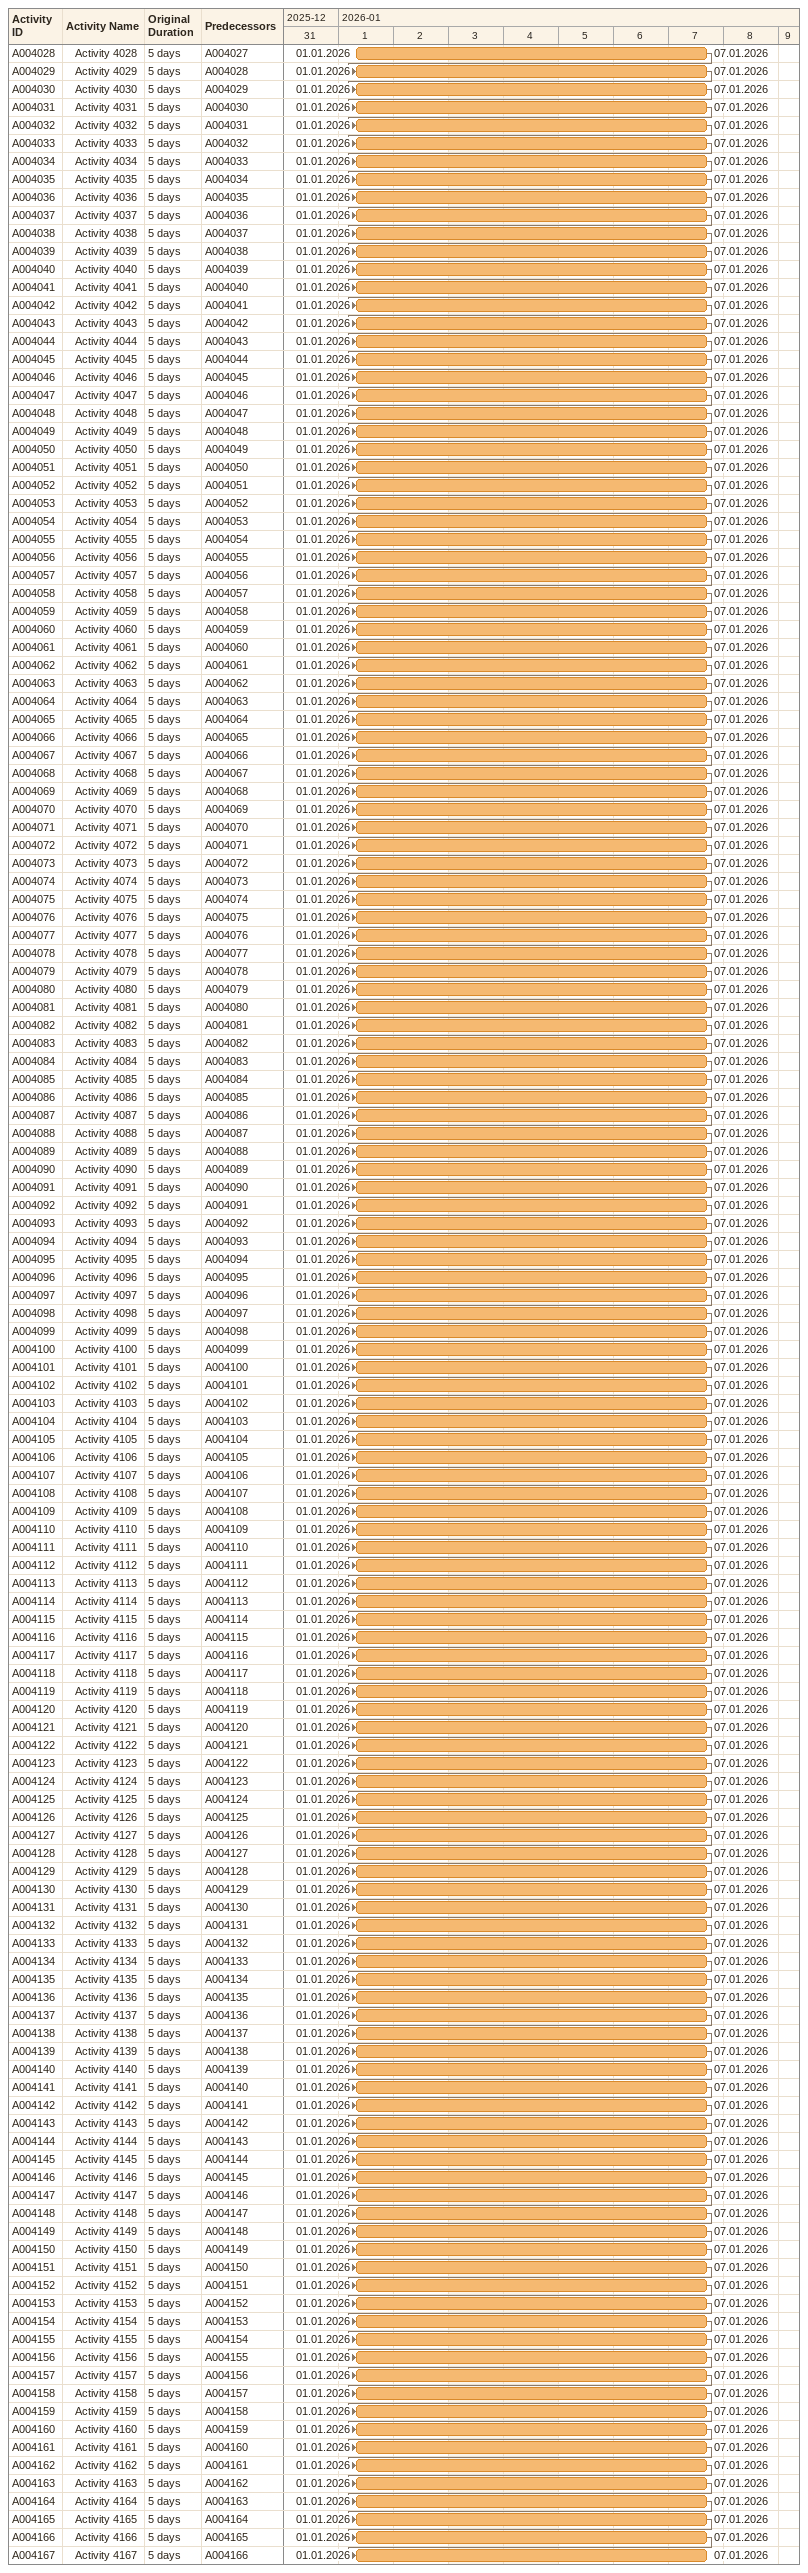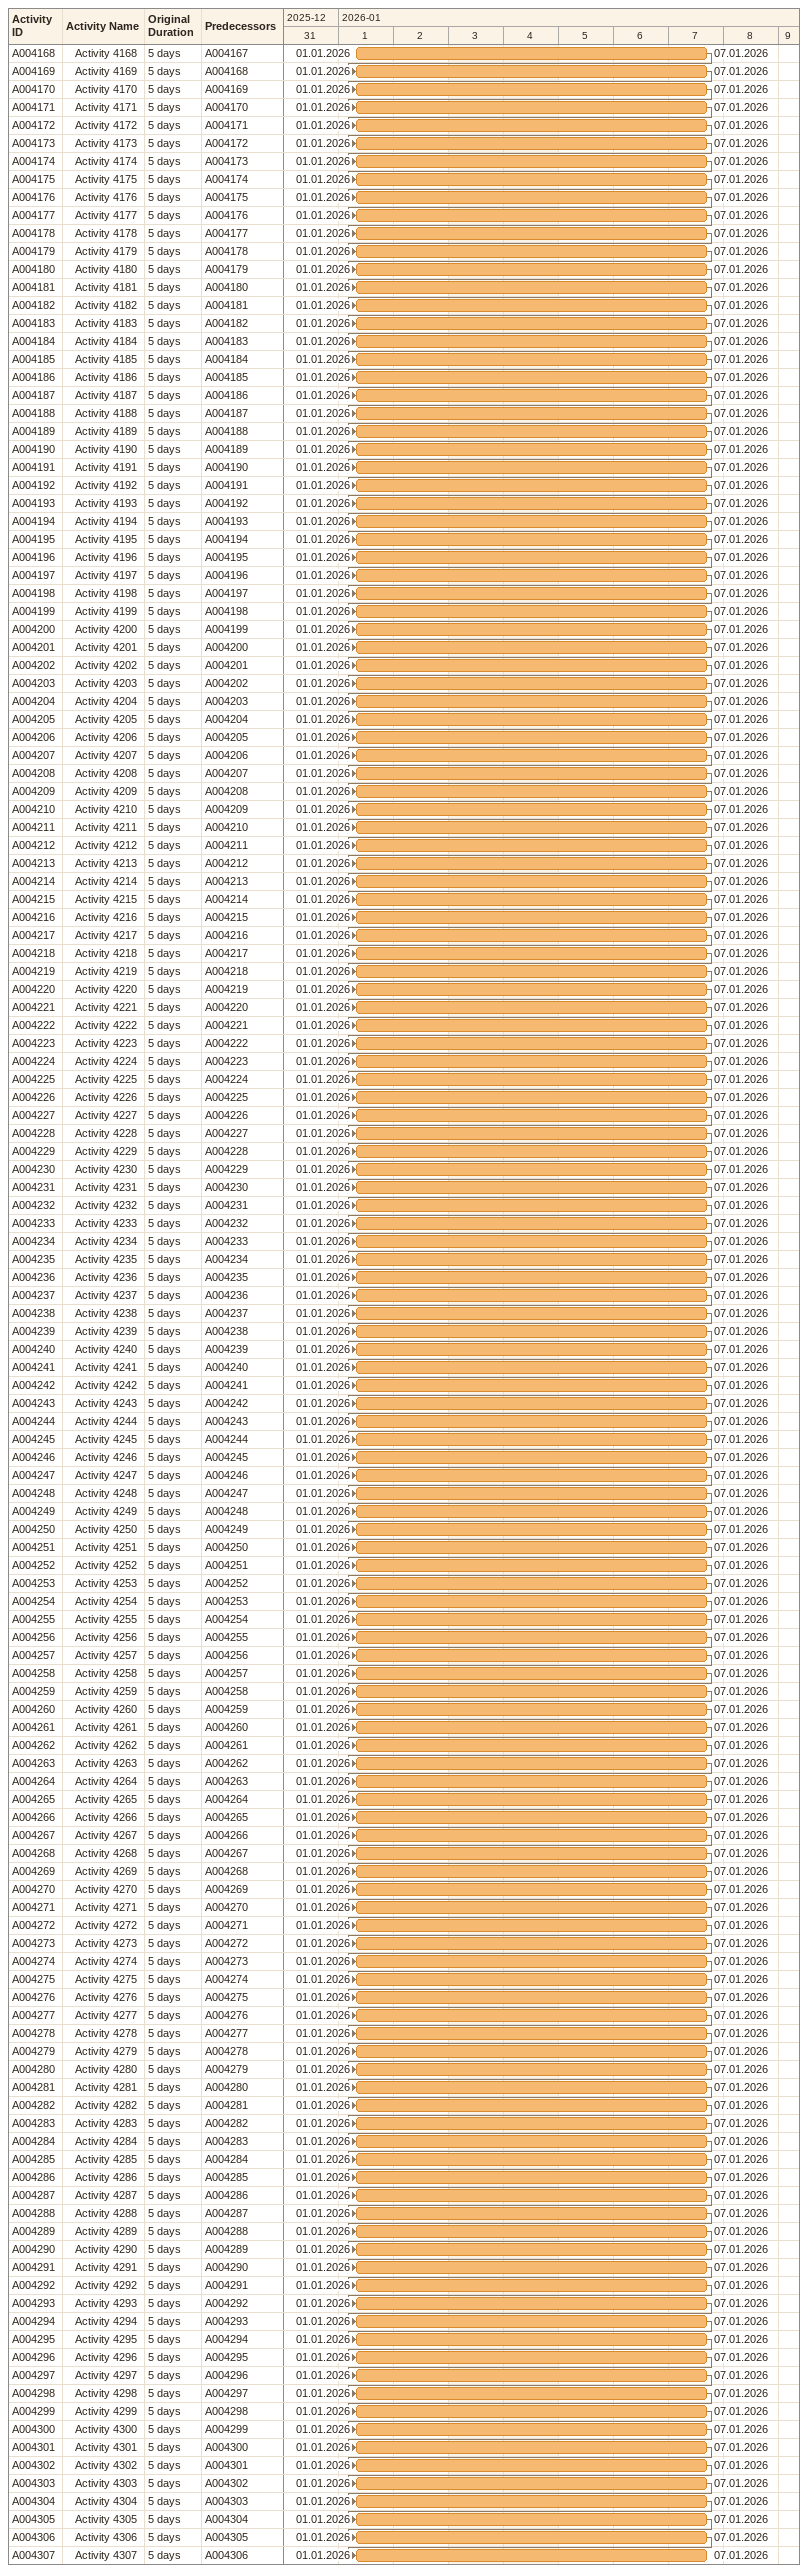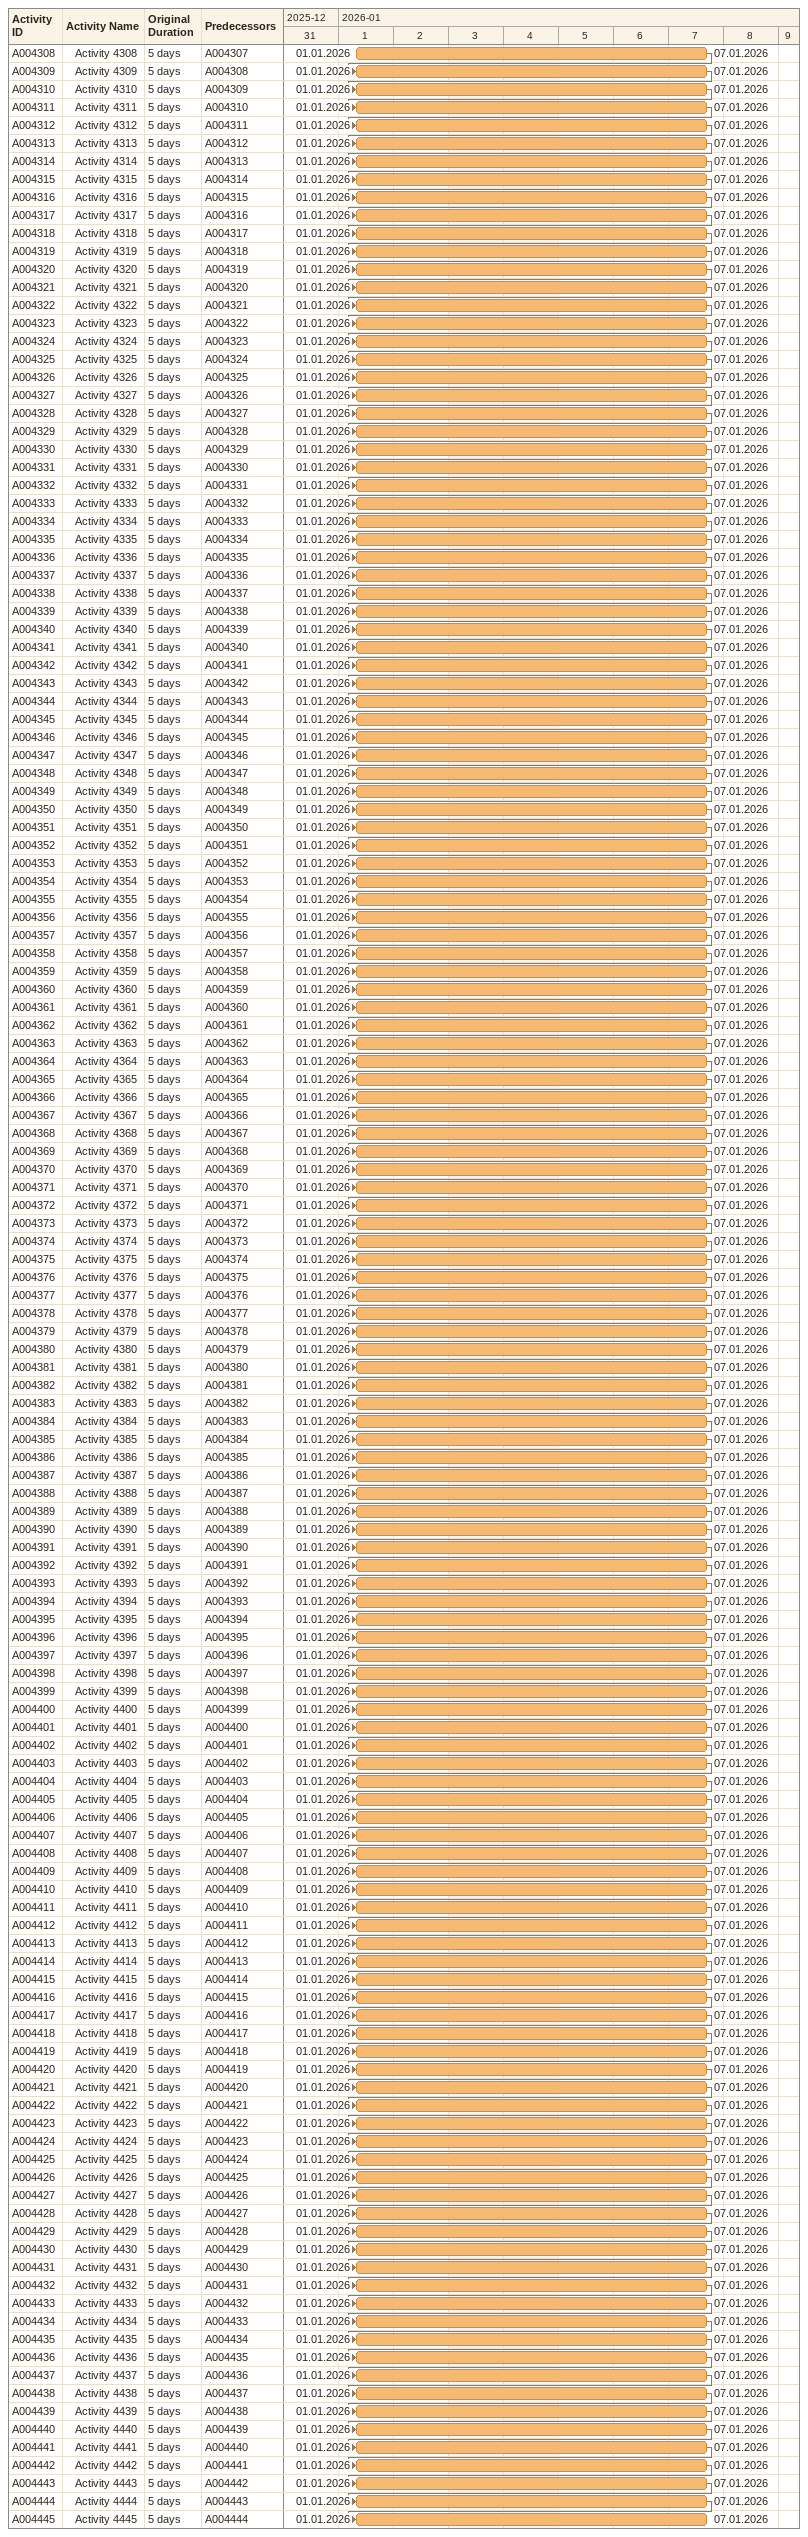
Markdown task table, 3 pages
| ID | Level | Task | Original duration | Start | Finish | Predecessors |
|---|---|---|---|---|---|---|
| A004028 | 2 | Activity 4028 | 5d | 2026-01-01 | 2026-01-07 | A004027 |
| A004029 | 2 | Activity 4029 | 5d | 2026-01-01 | 2026-01-07 | A004028 |
| A004030 | 2 | Activity 4030 | 5d | 2026-01-01 | 2026-01-07 | A004029 |
| A004031 | 2 | Activity 4031 | 5d | 2026-01-01 | 2026-01-07 | A004030 |
| A004032 | 2 | Activity 4032 | 5d | 2026-01-01 | 2026-01-07 | A004031 |
| A004033 | 2 | Activity 4033 | 5d | 2026-01-01 | 2026-01-07 | A004032 |
| A004034 | 2 | Activity 4034 | 5d | 2026-01-01 | 2026-01-07 | A004033 |
| A004035 | 2 | Activity 4035 | 5d | 2026-01-01 | 2026-01-07 | A004034 |
| A004036 | 2 | Activity 4036 | 5d | 2026-01-01 | 2026-01-07 | A004035 |
| A004037 | 2 | Activity 4037 | 5d | 2026-01-01 | 2026-01-07 | A004036 |
| A004038 | 2 | Activity 4038 | 5d | 2026-01-01 | 2026-01-07 | A004037 |
| A004039 | 2 | Activity 4039 | 5d | 2026-01-01 | 2026-01-07 | A004038 |
| A004040 | 2 | Activity 4040 | 5d | 2026-01-01 | 2026-01-07 | A004039 |
| A004041 | 2 | Activity 4041 | 5d | 2026-01-01 | 2026-01-07 | A004040 |
| A004042 | 2 | Activity 4042 | 5d | 2026-01-01 | 2026-01-07 | A004041 |
| A004043 | 2 | Activity 4043 | 5d | 2026-01-01 | 2026-01-07 | A004042 |
| A004044 | 2 | Activity 4044 | 5d | 2026-01-01 | 2026-01-07 | A004043 |
| A004045 | 2 | Activity 4045 | 5d | 2026-01-01 | 2026-01-07 | A004044 |
| A004046 | 2 | Activity 4046 | 5d | 2026-01-01 | 2026-01-07 | A004045 |
| A004047 | 2 | Activity 4047 | 5d | 2026-01-01 | 2026-01-07 | A004046 |
| A004048 | 2 | Activity 4048 | 5d | 2026-01-01 | 2026-01-07 | A004047 |
| A004049 | 2 | Activity 4049 | 5d | 2026-01-01 | 2026-01-07 | A004048 |
| A004050 | 2 | Activity 4050 | 5d | 2026-01-01 | 2026-01-07 | A004049 |
| A004051 | 2 | Activity 4051 | 5d | 2026-01-01 | 2026-01-07 | A004050 |
| A004052 | 2 | Activity 4052 | 5d | 2026-01-01 | 2026-01-07 | A004051 |
| A004053 | 2 | Activity 4053 | 5d | 2026-01-01 | 2026-01-07 | A004052 |
| A004054 | 2 | Activity 4054 | 5d | 2026-01-01 | 2026-01-07 | A004053 |
| A004055 | 2 | Activity 4055 | 5d | 2026-01-01 | 2026-01-07 | A004054 |
| A004056 | 2 | Activity 4056 | 5d | 2026-01-01 | 2026-01-07 | A004055 |
| A004057 | 2 | Activity 4057 | 5d | 2026-01-01 | 2026-01-07 | A004056 |
| A004058 | 2 | Activity 4058 | 5d | 2026-01-01 | 2026-01-07 | A004057 |
| A004059 | 2 | Activity 4059 | 5d | 2026-01-01 | 2026-01-07 | A004058 |
| A004060 | 2 | Activity 4060 | 5d | 2026-01-01 | 2026-01-07 | A004059 |
| A004061 | 2 | Activity 4061 | 5d | 2026-01-01 | 2026-01-07 | A004060 |
| A004062 | 2 | Activity 4062 | 5d | 2026-01-01 | 2026-01-07 | A004061 |
| A004063 | 2 | Activity 4063 | 5d | 2026-01-01 | 2026-01-07 | A004062 |
| A004064 | 2 | Activity 4064 | 5d | 2026-01-01 | 2026-01-07 | A004063 |
| A004065 | 2 | Activity 4065 | 5d | 2026-01-01 | 2026-01-07 | A004064 |
| A004066 | 2 | Activity 4066 | 5d | 2026-01-01 | 2026-01-07 | A004065 |
| A004067 | 2 | Activity 4067 | 5d | 2026-01-01 | 2026-01-07 | A004066 |
| A004068 | 2 | Activity 4068 | 5d | 2026-01-01 | 2026-01-07 | A004067 |
| A004069 | 2 | Activity 4069 | 5d | 2026-01-01 | 2026-01-07 | A004068 |
| A004070 | 2 | Activity 4070 | 5d | 2026-01-01 | 2026-01-07 | A004069 |
| A004071 | 2 | Activity 4071 | 5d | 2026-01-01 | 2026-01-07 | A004070 |
| A004072 | 2 | Activity 4072 | 5d | 2026-01-01 | 2026-01-07 | A004071 |
| A004073 | 2 | Activity 4073 | 5d | 2026-01-01 | 2026-01-07 | A004072 |
| A004074 | 2 | Activity 4074 | 5d | 2026-01-01 | 2026-01-07 | A004073 |
| A004075 | 2 | Activity 4075 | 5d | 2026-01-01 | 2026-01-07 | A004074 |
| A004076 | 2 | Activity 4076 | 5d | 2026-01-01 | 2026-01-07 | A004075 |
| A004077 | 2 | Activity 4077 | 5d | 2026-01-01 | 2026-01-07 | A004076 |
| A004078 | 2 | Activity 4078 | 5d | 2026-01-01 | 2026-01-07 | A004077 |
| A004079 | 2 | Activity 4079 | 5d | 2026-01-01 | 2026-01-07 | A004078 |
| A004080 | 2 | Activity 4080 | 5d | 2026-01-01 | 2026-01-07 | A004079 |
| A004081 | 2 | Activity 4081 | 5d | 2026-01-01 | 2026-01-07 | A004080 |
| A004082 | 2 | Activity 4082 | 5d | 2026-01-01 | 2026-01-07 | A004081 |
| A004083 | 2 | Activity 4083 | 5d | 2026-01-01 | 2026-01-07 | A004082 |
| A004084 | 2 | Activity 4084 | 5d | 2026-01-01 | 2026-01-07 | A004083 |
| A004085 | 2 | Activity 4085 | 5d | 2026-01-01 | 2026-01-07 | A004084 |
| A004086 | 2 | Activity 4086 | 5d | 2026-01-01 | 2026-01-07 | A004085 |
| A004087 | 2 | Activity 4087 | 5d | 2026-01-01 | 2026-01-07 | A004086 |
| A004088 | 2 | Activity 4088 | 5d | 2026-01-01 | 2026-01-07 | A004087 |
| A004089 | 2 | Activity 4089 | 5d | 2026-01-01 | 2026-01-07 | A004088 |
| A004090 | 2 | Activity 4090 | 5d | 2026-01-01 | 2026-01-07 | A004089 |
| A004091 | 2 | Activity 4091 | 5d | 2026-01-01 | 2026-01-07 | A004090 |
| A004092 | 2 | Activity 4092 | 5d | 2026-01-01 | 2026-01-07 | A004091 |
| A004093 | 2 | Activity 4093 | 5d | 2026-01-01 | 2026-01-07 | A004092 |
| A004094 | 2 | Activity 4094 | 5d | 2026-01-01 | 2026-01-07 | A004093 |
| A004095 | 2 | Activity 4095 | 5d | 2026-01-01 | 2026-01-07 | A004094 |
| A004096 | 2 | Activity 4096 | 5d | 2026-01-01 | 2026-01-07 | A004095 |
| A004097 | 2 | Activity 4097 | 5d | 2026-01-01 | 2026-01-07 | A004096 |
| A004098 | 2 | Activity 4098 | 5d | 2026-01-01 | 2026-01-07 | A004097 |
| A004099 | 2 | Activity 4099 | 5d | 2026-01-01 | 2026-01-07 | A004098 |
| A004100 | 2 | Activity 4100 | 5d | 2026-01-01 | 2026-01-07 | A004099 |
| A004101 | 2 | Activity 4101 | 5d | 2026-01-01 | 2026-01-07 | A004100 |
| A004102 | 2 | Activity 4102 | 5d | 2026-01-01 | 2026-01-07 | A004101 |
| A004103 | 2 | Activity 4103 | 5d | 2026-01-01 | 2026-01-07 | A004102 |
| A004104 | 2 | Activity 4104 | 5d | 2026-01-01 | 2026-01-07 | A004103 |
| A004105 | 2 | Activity 4105 | 5d | 2026-01-01 | 2026-01-07 | A004104 |
| A004106 | 2 | Activity 4106 | 5d | 2026-01-01 | 2026-01-07 | A004105 |
| A004107 | 2 | Activity 4107 | 5d | 2026-01-01 | 2026-01-07 | A004106 |
| A004108 | 2 | Activity 4108 | 5d | 2026-01-01 | 2026-01-07 | A004107 |
| A004109 | 2 | Activity 4109 | 5d | 2026-01-01 | 2026-01-07 | A004108 |
| A004110 | 2 | Activity 4110 | 5d | 2026-01-01 | 2026-01-07 | A004109 |
| A004111 | 2 | Activity 4111 | 5d | 2026-01-01 | 2026-01-07 | A004110 |
| A004112 | 2 | Activity 4112 | 5d | 2026-01-01 | 2026-01-07 | A004111 |
| A004113 | 2 | Activity 4113 | 5d | 2026-01-01 | 2026-01-07 | A004112 |
| A004114 | 2 | Activity 4114 | 5d | 2026-01-01 | 2026-01-07 | A004113 |
| A004115 | 2 | Activity 4115 | 5d | 2026-01-01 | 2026-01-07 | A004114 |
| A004116 | 2 | Activity 4116 | 5d | 2026-01-01 | 2026-01-07 | A004115 |
| A004117 | 2 | Activity 4117 | 5d | 2026-01-01 | 2026-01-07 | A004116 |
| A004118 | 2 | Activity 4118 | 5d | 2026-01-01 | 2026-01-07 | A004117 |
| A004119 | 2 | Activity 4119 | 5d | 2026-01-01 | 2026-01-07 | A004118 |
| A004120 | 2 | Activity 4120 | 5d | 2026-01-01 | 2026-01-07 | A004119 |
| A004121 | 2 | Activity 4121 | 5d | 2026-01-01 | 2026-01-07 | A004120 |
| A004122 | 2 | Activity 4122 | 5d | 2026-01-01 | 2026-01-07 | A004121 |
| A004123 | 2 | Activity 4123 | 5d | 2026-01-01 | 2026-01-07 | A004122 |
| A004124 | 2 | Activity 4124 | 5d | 2026-01-01 | 2026-01-07 | A004123 |
| A004125 | 2 | Activity 4125 | 5d | 2026-01-01 | 2026-01-07 | A004124 |
| A004126 | 2 | Activity 4126 | 5d | 2026-01-01 | 2026-01-07 | A004125 |
| A004127 | 2 | Activity 4127 | 5d | 2026-01-01 | 2026-01-07 | A004126 |
| A004128 | 2 | Activity 4128 | 5d | 2026-01-01 | 2026-01-07 | A004127 |
| A004129 | 2 | Activity 4129 | 5d | 2026-01-01 | 2026-01-07 | A004128 |
| A004130 | 2 | Activity 4130 | 5d | 2026-01-01 | 2026-01-07 | A004129 |
| A004131 | 2 | Activity 4131 | 5d | 2026-01-01 | 2026-01-07 | A004130 |
| A004132 | 2 | Activity 4132 | 5d | 2026-01-01 | 2026-01-07 | A004131 |
| A004133 | 2 | Activity 4133 | 5d | 2026-01-01 | 2026-01-07 | A004132 |
| A004134 | 2 | Activity 4134 | 5d | 2026-01-01 | 2026-01-07 | A004133 |
| A004135 | 2 | Activity 4135 | 5d | 2026-01-01 | 2026-01-07 | A004134 |
| A004136 | 2 | Activity 4136 | 5d | 2026-01-01 | 2026-01-07 | A004135 |
| A004137 | 2 | Activity 4137 | 5d | 2026-01-01 | 2026-01-07 | A004136 |
| A004138 | 2 | Activity 4138 | 5d | 2026-01-01 | 2026-01-07 | A004137 |
| A004139 | 2 | Activity 4139 | 5d | 2026-01-01 | 2026-01-07 | A004138 |
| A004140 | 2 | Activity 4140 | 5d | 2026-01-01 | 2026-01-07 | A004139 |
| A004141 | 2 | Activity 4141 | 5d | 2026-01-01 | 2026-01-07 | A004140 |
| A004142 | 2 | Activity 4142 | 5d | 2026-01-01 | 2026-01-07 | A004141 |
| A004143 | 2 | Activity 4143 | 5d | 2026-01-01 | 2026-01-07 | A004142 |
| A004144 | 2 | Activity 4144 | 5d | 2026-01-01 | 2026-01-07 | A004143 |
| A004145 | 2 | Activity 4145 | 5d | 2026-01-01 | 2026-01-07 | A004144 |
| A004146 | 2 | Activity 4146 | 5d | 2026-01-01 | 2026-01-07 | A004145 |
| A004147 | 2 | Activity 4147 | 5d | 2026-01-01 | 2026-01-07 | A004146 |
| A004148 | 2 | Activity 4148 | 5d | 2026-01-01 | 2026-01-07 | A004147 |
| A004149 | 2 | Activity 4149 | 5d | 2026-01-01 | 2026-01-07 | A004148 |
| A004150 | 2 | Activity 4150 | 5d | 2026-01-01 | 2026-01-07 | A004149 |
| A004151 | 2 | Activity 4151 | 5d | 2026-01-01 | 2026-01-07 | A004150 |
| A004152 | 2 | Activity 4152 | 5d | 2026-01-01 | 2026-01-07 | A004151 |
| A004153 | 2 | Activity 4153 | 5d | 2026-01-01 | 2026-01-07 | A004152 |
| A004154 | 2 | Activity 4154 | 5d | 2026-01-01 | 2026-01-07 | A004153 |
| A004155 | 2 | Activity 4155 | 5d | 2026-01-01 | 2026-01-07 | A004154 |
| A004156 | 2 | Activity 4156 | 5d | 2026-01-01 | 2026-01-07 | A004155 |
| A004157 | 2 | Activity 4157 | 5d | 2026-01-01 | 2026-01-07 | A004156 |
| A004158 | 2 | Activity 4158 | 5d | 2026-01-01 | 2026-01-07 | A004157 |
| A004159 | 2 | Activity 4159 | 5d | 2026-01-01 | 2026-01-07 | A004158 |
| A004160 | 2 | Activity 4160 | 5d | 2026-01-01 | 2026-01-07 | A004159 |
| A004161 | 2 | Activity 4161 | 5d | 2026-01-01 | 2026-01-07 | A004160 |
| A004162 | 2 | Activity 4162 | 5d | 2026-01-01 | 2026-01-07 | A004161 |
| A004163 | 2 | Activity 4163 | 5d | 2026-01-01 | 2026-01-07 | A004162 |
| A004164 | 2 | Activity 4164 | 5d | 2026-01-01 | 2026-01-07 | A004163 |
| A004165 | 2 | Activity 4165 | 5d | 2026-01-01 | 2026-01-07 | A004164 |
| A004166 | 2 | Activity 4166 | 5d | 2026-01-01 | 2026-01-07 | A004165 |
| A004167 | 2 | Activity 4167 | 5d | 2026-01-01 | 2026-01-07 | A004166 |
| A004168 | 2 | Activity 4168 | 5d | 2026-01-01 | 2026-01-07 | A004167 |
| A004169 | 2 | Activity 4169 | 5d | 2026-01-01 | 2026-01-07 | A004168 |
| A004170 | 2 | Activity 4170 | 5d | 2026-01-01 | 2026-01-07 | A004169 |
| A004171 | 2 | Activity 4171 | 5d | 2026-01-01 | 2026-01-07 | A004170 |
| A004172 | 2 | Activity 4172 | 5d | 2026-01-01 | 2026-01-07 | A004171 |
| A004173 | 2 | Activity 4173 | 5d | 2026-01-01 | 2026-01-07 | A004172 |
| A004174 | 2 | Activity 4174 | 5d | 2026-01-01 | 2026-01-07 | A004173 |
| A004175 | 2 | Activity 4175 | 5d | 2026-01-01 | 2026-01-07 | A004174 |
| A004176 | 2 | Activity 4176 | 5d | 2026-01-01 | 2026-01-07 | A004175 |
| A004177 | 2 | Activity 4177 | 5d | 2026-01-01 | 2026-01-07 | A004176 |
| A004178 | 2 | Activity 4178 | 5d | 2026-01-01 | 2026-01-07 | A004177 |
| A004179 | 2 | Activity 4179 | 5d | 2026-01-01 | 2026-01-07 | A004178 |
| A004180 | 2 | Activity 4180 | 5d | 2026-01-01 | 2026-01-07 | A004179 |
| A004181 | 2 | Activity 4181 | 5d | 2026-01-01 | 2026-01-07 | A004180 |
| A004182 | 2 | Activity 4182 | 5d | 2026-01-01 | 2026-01-07 | A004181 |
| A004183 | 2 | Activity 4183 | 5d | 2026-01-01 | 2026-01-07 | A004182 |
| A004184 | 2 | Activity 4184 | 5d | 2026-01-01 | 2026-01-07 | A004183 |
| A004185 | 2 | Activity 4185 | 5d | 2026-01-01 | 2026-01-07 | A004184 |
| A004186 | 2 | Activity 4186 | 5d | 2026-01-01 | 2026-01-07 | A004185 |
| A004187 | 2 | Activity 4187 | 5d | 2026-01-01 | 2026-01-07 | A004186 |
| A004188 | 2 | Activity 4188 | 5d | 2026-01-01 | 2026-01-07 | A004187 |
| A004189 | 2 | Activity 4189 | 5d | 2026-01-01 | 2026-01-07 | A004188 |
| A004190 | 2 | Activity 4190 | 5d | 2026-01-01 | 2026-01-07 | A004189 |
| A004191 | 2 | Activity 4191 | 5d | 2026-01-01 | 2026-01-07 | A004190 |
| A004192 | 2 | Activity 4192 | 5d | 2026-01-01 | 2026-01-07 | A004191 |
| A004193 | 2 | Activity 4193 | 5d | 2026-01-01 | 2026-01-07 | A004192 |
| A004194 | 2 | Activity 4194 | 5d | 2026-01-01 | 2026-01-07 | A004193 |
| A004195 | 2 | Activity 4195 | 5d | 2026-01-01 | 2026-01-07 | A004194 |
| A004196 | 2 | Activity 4196 | 5d | 2026-01-01 | 2026-01-07 | A004195 |
| A004197 | 2 | Activity 4197 | 5d | 2026-01-01 | 2026-01-07 | A004196 |
| A004198 | 2 | Activity 4198 | 5d | 2026-01-01 | 2026-01-07 | A004197 |
| A004199 | 2 | Activity 4199 | 5d | 2026-01-01 | 2026-01-07 | A004198 |
| A004200 | 2 | Activity 4200 | 5d | 2026-01-01 | 2026-01-07 | A004199 |
| A004201 | 2 | Activity 4201 | 5d | 2026-01-01 | 2026-01-07 | A004200 |
| A004202 | 2 | Activity 4202 | 5d | 2026-01-01 | 2026-01-07 | A004201 |
| A004203 | 2 | Activity 4203 | 5d | 2026-01-01 | 2026-01-07 | A004202 |
| A004204 | 2 | Activity 4204 | 5d | 2026-01-01 | 2026-01-07 | A004203 |
| A004205 | 2 | Activity 4205 | 5d | 2026-01-01 | 2026-01-07 | A004204 |
| A004206 | 2 | Activity 4206 | 5d | 2026-01-01 | 2026-01-07 | A004205 |
| A004207 | 2 | Activity 4207 | 5d | 2026-01-01 | 2026-01-07 | A004206 |
| A004208 | 2 | Activity 4208 | 5d | 2026-01-01 | 2026-01-07 | A004207 |
| A004209 | 2 | Activity 4209 | 5d | 2026-01-01 | 2026-01-07 | A004208 |
| A004210 | 2 | Activity 4210 | 5d | 2026-01-01 | 2026-01-07 | A004209 |
| A004211 | 2 | Activity 4211 | 5d | 2026-01-01 | 2026-01-07 | A004210 |
| A004212 | 2 | Activity 4212 | 5d | 2026-01-01 | 2026-01-07 | A004211 |
| A004213 | 2 | Activity 4213 | 5d | 2026-01-01 | 2026-01-07 | A004212 |
| A004214 | 2 | Activity 4214 | 5d | 2026-01-01 | 2026-01-07 | A004213 |
| A004215 | 2 | Activity 4215 | 5d | 2026-01-01 | 2026-01-07 | A004214 |
| A004216 | 2 | Activity 4216 | 5d | 2026-01-01 | 2026-01-07 | A004215 |
| A004217 | 2 | Activity 4217 | 5d | 2026-01-01 | 2026-01-07 | A004216 |
| A004218 | 2 | Activity 4218 | 5d | 2026-01-01 | 2026-01-07 | A004217 |
| A004219 | 2 | Activity 4219 | 5d | 2026-01-01 | 2026-01-07 | A004218 |
| A004220 | 2 | Activity 4220 | 5d | 2026-01-01 | 2026-01-07 | A004219 |
| A004221 | 2 | Activity 4221 | 5d | 2026-01-01 | 2026-01-07 | A004220 |
| A004222 | 2 | Activity 4222 | 5d | 2026-01-01 | 2026-01-07 | A004221 |
| A004223 | 2 | Activity 4223 | 5d | 2026-01-01 | 2026-01-07 | A004222 |
| A004224 | 2 | Activity 4224 | 5d | 2026-01-01 | 2026-01-07 | A004223 |
| A004225 | 2 | Activity 4225 | 5d | 2026-01-01 | 2026-01-07 | A004224 |
| A004226 | 2 | Activity 4226 | 5d | 2026-01-01 | 2026-01-07 | A004225 |
| A004227 | 2 | Activity 4227 | 5d | 2026-01-01 | 2026-01-07 | A004226 |
| A004228 | 2 | Activity 4228 | 5d | 2026-01-01 | 2026-01-07 | A004227 |
| A004229 | 2 | Activity 4229 | 5d | 2026-01-01 | 2026-01-07 | A004228 |
| A004230 | 2 | Activity 4230 | 5d | 2026-01-01 | 2026-01-07 | A004229 |
| A004231 | 2 | Activity 4231 | 5d | 2026-01-01 | 2026-01-07 | A004230 |
| A004232 | 2 | Activity 4232 | 5d | 2026-01-01 | 2026-01-07 | A004231 |
| A004233 | 2 | Activity 4233 | 5d | 2026-01-01 | 2026-01-07 | A004232 |
| A004234 | 2 | Activity 4234 | 5d | 2026-01-01 | 2026-01-07 | A004233 |
| A004235 | 2 | Activity 4235 | 5d | 2026-01-01 | 2026-01-07 | A004234 |
| A004236 | 2 | Activity 4236 | 5d | 2026-01-01 | 2026-01-07 | A004235 |
| A004237 | 2 | Activity 4237 | 5d | 2026-01-01 | 2026-01-07 | A004236 |
| A004238 | 2 | Activity 4238 | 5d | 2026-01-01 | 2026-01-07 | A004237 |
| A004239 | 2 | Activity 4239 | 5d | 2026-01-01 | 2026-01-07 | A004238 |
| A004240 | 2 | Activity 4240 | 5d | 2026-01-01 | 2026-01-07 | A004239 |
| A004241 | 2 | Activity 4241 | 5d | 2026-01-01 | 2026-01-07 | A004240 |
| A004242 | 2 | Activity 4242 | 5d | 2026-01-01 | 2026-01-07 | A004241 |
| A004243 | 2 | Activity 4243 | 5d | 2026-01-01 | 2026-01-07 | A004242 |
| A004244 | 2 | Activity 4244 | 5d | 2026-01-01 | 2026-01-07 | A004243 |
| A004245 | 2 | Activity 4245 | 5d | 2026-01-01 | 2026-01-07 | A004244 |
| A004246 | 2 | Activity 4246 | 5d | 2026-01-01 | 2026-01-07 | A004245 |
| A004247 | 2 | Activity 4247 | 5d | 2026-01-01 | 2026-01-07 | A004246 |
| A004248 | 2 | Activity 4248 | 5d | 2026-01-01 | 2026-01-07 | A004247 |
| A004249 | 2 | Activity 4249 | 5d | 2026-01-01 | 2026-01-07 | A004248 |
| A004250 | 2 | Activity 4250 | 5d | 2026-01-01 | 2026-01-07 | A004249 |
| A004251 | 2 | Activity 4251 | 5d | 2026-01-01 | 2026-01-07 | A004250 |
| A004252 | 2 | Activity 4252 | 5d | 2026-01-01 | 2026-01-07 | A004251 |
| A004253 | 2 | Activity 4253 | 5d | 2026-01-01 | 2026-01-07 | A004252 |
| A004254 | 2 | Activity 4254 | 5d | 2026-01-01 | 2026-01-07 | A004253 |
| A004255 | 2 | Activity 4255 | 5d | 2026-01-01 | 2026-01-07 | A004254 |
| A004256 | 2 | Activity 4256 | 5d | 2026-01-01 | 2026-01-07 | A004255 |
| A004257 | 2 | Activity 4257 | 5d | 2026-01-01 | 2026-01-07 | A004256 |
| A004258 | 2 | Activity 4258 | 5d | 2026-01-01 | 2026-01-07 | A004257 |
| A004259 | 2 | Activity 4259 | 5d | 2026-01-01 | 2026-01-07 | A004258 |
| A004260 | 2 | Activity 4260 | 5d | 2026-01-01 | 2026-01-07 | A004259 |
| A004261 | 2 | Activity 4261 | 5d | 2026-01-01 | 2026-01-07 | A004260 |
| A004262 | 2 | Activity 4262 | 5d | 2026-01-01 | 2026-01-07 | A004261 |
| A004263 | 2 | Activity 4263 | 5d | 2026-01-01 | 2026-01-07 | A004262 |
| A004264 | 2 | Activity 4264 | 5d | 2026-01-01 | 2026-01-07 | A004263 |
| A004265 | 2 | Activity 4265 | 5d | 2026-01-01 | 2026-01-07 | A004264 |
| A004266 | 2 | Activity 4266 | 5d | 2026-01-01 | 2026-01-07 | A004265 |
| A004267 | 2 | Activity 4267 | 5d | 2026-01-01 | 2026-01-07 | A004266 |
| A004268 | 2 | Activity 4268 | 5d | 2026-01-01 | 2026-01-07 | A004267 |
| A004269 | 2 | Activity 4269 | 5d | 2026-01-01 | 2026-01-07 | A004268 |
| A004270 | 2 | Activity 4270 | 5d | 2026-01-01 | 2026-01-07 | A004269 |
| A004271 | 2 | Activity 4271 | 5d | 2026-01-01 | 2026-01-07 | A004270 |
| A004272 | 2 | Activity 4272 | 5d | 2026-01-01 | 2026-01-07 | A004271 |
| A004273 | 2 | Activity 4273 | 5d | 2026-01-01 | 2026-01-07 | A004272 |
| A004274 | 2 | Activity 4274 | 5d | 2026-01-01 | 2026-01-07 | A004273 |
| A004275 | 2 | Activity 4275 | 5d | 2026-01-01 | 2026-01-07 | A004274 |
| A004276 | 2 | Activity 4276 | 5d | 2026-01-01 | 2026-01-07 | A004275 |
| A004277 | 2 | Activity 4277 | 5d | 2026-01-01 | 2026-01-07 | A004276 |
| A004278 | 2 | Activity 4278 | 5d | 2026-01-01 | 2026-01-07 | A004277 |
| A004279 | 2 | Activity 4279 | 5d | 2026-01-01 | 2026-01-07 | A004278 |
| A004280 | 2 | Activity 4280 | 5d | 2026-01-01 | 2026-01-07 | A004279 |
| A004281 | 2 | Activity 4281 | 5d | 2026-01-01 | 2026-01-07 | A004280 |
| A004282 | 2 | Activity 4282 | 5d | 2026-01-01 | 2026-01-07 | A004281 |
| A004283 | 2 | Activity 4283 | 5d | 2026-01-01 | 2026-01-07 | A004282 |
| A004284 | 2 | Activity 4284 | 5d | 2026-01-01 | 2026-01-07 | A004283 |
| A004285 | 2 | Activity 4285 | 5d | 2026-01-01 | 2026-01-07 | A004284 |
| A004286 | 2 | Activity 4286 | 5d | 2026-01-01 | 2026-01-07 | A004285 |
| A004287 | 2 | Activity 4287 | 5d | 2026-01-01 | 2026-01-07 | A004286 |
| A004288 | 2 | Activity 4288 | 5d | 2026-01-01 | 2026-01-07 | A004287 |
| A004289 | 2 | Activity 4289 | 5d | 2026-01-01 | 2026-01-07 | A004288 |
| A004290 | 2 | Activity 4290 | 5d | 2026-01-01 | 2026-01-07 | A004289 |
| A004291 | 2 | Activity 4291 | 5d | 2026-01-01 | 2026-01-07 | A004290 |
| A004292 | 2 | Activity 4292 | 5d | 2026-01-01 | 2026-01-07 | A004291 |
| A004293 | 2 | Activity 4293 | 5d | 2026-01-01 | 2026-01-07 | A004292 |
| A004294 | 2 | Activity 4294 | 5d | 2026-01-01 | 2026-01-07 | A004293 |
| A004295 | 2 | Activity 4295 | 5d | 2026-01-01 | 2026-01-07 | A004294 |
| A004296 | 2 | Activity 4296 | 5d | 2026-01-01 | 2026-01-07 | A004295 |
| A004297 | 2 | Activity 4297 | 5d | 2026-01-01 | 2026-01-07 | A004296 |
| A004298 | 2 | Activity 4298 | 5d | 2026-01-01 | 2026-01-07 | A004297 |
| A004299 | 2 | Activity 4299 | 5d | 2026-01-01 | 2026-01-07 | A004298 |
| A004300 | 2 | Activity 4300 | 5d | 2026-01-01 | 2026-01-07 | A004299 |
| A004301 | 2 | Activity 4301 | 5d | 2026-01-01 | 2026-01-07 | A004300 |
| A004302 | 2 | Activity 4302 | 5d | 2026-01-01 | 2026-01-07 | A004301 |
| A004303 | 2 | Activity 4303 | 5d | 2026-01-01 | 2026-01-07 | A004302 |
| A004304 | 2 | Activity 4304 | 5d | 2026-01-01 | 2026-01-07 | A004303 |
| A004305 | 2 | Activity 4305 | 5d | 2026-01-01 | 2026-01-07 | A004304 |
| A004306 | 2 | Activity 4306 | 5d | 2026-01-01 | 2026-01-07 | A004305 |
| A004307 | 2 | Activity 4307 | 5d | 2026-01-01 | 2026-01-07 | A004306 |
| A004308 | 2 | Activity 4308 | 5d | 2026-01-01 | 2026-01-07 | A004307 |
| A004309 | 2 | Activity 4309 | 5d | 2026-01-01 | 2026-01-07 | A004308 |
| A004310 | 2 | Activity 4310 | 5d | 2026-01-01 | 2026-01-07 | A004309 |
| A004311 | 2 | Activity 4311 | 5d | 2026-01-01 | 2026-01-07 | A004310 |
| A004312 | 2 | Activity 4312 | 5d | 2026-01-01 | 2026-01-07 | A004311 |
| A004313 | 2 | Activity 4313 | 5d | 2026-01-01 | 2026-01-07 | A004312 |
| A004314 | 2 | Activity 4314 | 5d | 2026-01-01 | 2026-01-07 | A004313 |
| A004315 | 2 | Activity 4315 | 5d | 2026-01-01 | 2026-01-07 | A004314 |
| A004316 | 2 | Activity 4316 | 5d | 2026-01-01 | 2026-01-07 | A004315 |
| A004317 | 2 | Activity 4317 | 5d | 2026-01-01 | 2026-01-07 | A004316 |
| A004318 | 2 | Activity 4318 | 5d | 2026-01-01 | 2026-01-07 | A004317 |
| A004319 | 2 | Activity 4319 | 5d | 2026-01-01 | 2026-01-07 | A004318 |
| A004320 | 2 | Activity 4320 | 5d | 2026-01-01 | 2026-01-07 | A004319 |
| A004321 | 2 | Activity 4321 | 5d | 2026-01-01 | 2026-01-07 | A004320 |
| A004322 | 2 | Activity 4322 | 5d | 2026-01-01 | 2026-01-07 | A004321 |
| A004323 | 2 | Activity 4323 | 5d | 2026-01-01 | 2026-01-07 | A004322 |
| A004324 | 2 | Activity 4324 | 5d | 2026-01-01 | 2026-01-07 | A004323 |
| A004325 | 2 | Activity 4325 | 5d | 2026-01-01 | 2026-01-07 | A004324 |
| A004326 | 2 | Activity 4326 | 5d | 2026-01-01 | 2026-01-07 | A004325 |
| A004327 | 2 | Activity 4327 | 5d | 2026-01-01 | 2026-01-07 | A004326 |
| A004328 | 2 | Activity 4328 | 5d | 2026-01-01 | 2026-01-07 | A004327 |
| A004329 | 2 | Activity 4329 | 5d | 2026-01-01 | 2026-01-07 | A004328 |
| A004330 | 2 | Activity 4330 | 5d | 2026-01-01 | 2026-01-07 | A004329 |
| A004331 | 2 | Activity 4331 | 5d | 2026-01-01 | 2026-01-07 | A004330 |
| A004332 | 2 | Activity 4332 | 5d | 2026-01-01 | 2026-01-07 | A004331 |
| A004333 | 2 | Activity 4333 | 5d | 2026-01-01 | 2026-01-07 | A004332 |
| A004334 | 2 | Activity 4334 | 5d | 2026-01-01 | 2026-01-07 | A004333 |
| A004335 | 2 | Activity 4335 | 5d | 2026-01-01 | 2026-01-07 | A004334 |
| A004336 | 2 | Activity 4336 | 5d | 2026-01-01 | 2026-01-07 | A004335 |
| A004337 | 2 | Activity 4337 | 5d | 2026-01-01 | 2026-01-07 | A004336 |
| A004338 | 2 | Activity 4338 | 5d | 2026-01-01 | 2026-01-07 | A004337 |
| A004339 | 2 | Activity 4339 | 5d | 2026-01-01 | 2026-01-07 | A004338 |
| A004340 | 2 | Activity 4340 | 5d | 2026-01-01 | 2026-01-07 | A004339 |
| A004341 | 2 | Activity 4341 | 5d | 2026-01-01 | 2026-01-07 | A004340 |
| A004342 | 2 | Activity 4342 | 5d | 2026-01-01 | 2026-01-07 | A004341 |
| A004343 | 2 | Activity 4343 | 5d | 2026-01-01 | 2026-01-07 | A004342 |
| A004344 | 2 | Activity 4344 | 5d | 2026-01-01 | 2026-01-07 | A004343 |
| A004345 | 2 | Activity 4345 | 5d | 2026-01-01 | 2026-01-07 | A004344 |
| A004346 | 2 | Activity 4346 | 5d | 2026-01-01 | 2026-01-07 | A004345 |
| A004347 | 2 | Activity 4347 | 5d | 2026-01-01 | 2026-01-07 | A004346 |
| A004348 | 2 | Activity 4348 | 5d | 2026-01-01 | 2026-01-07 | A004347 |
| A004349 | 2 | Activity 4349 | 5d | 2026-01-01 | 2026-01-07 | A004348 |
| A004350 | 2 | Activity 4350 | 5d | 2026-01-01 | 2026-01-07 | A004349 |
| A004351 | 2 | Activity 4351 | 5d | 2026-01-01 | 2026-01-07 | A004350 |
| A004352 | 2 | Activity 4352 | 5d | 2026-01-01 | 2026-01-07 | A004351 |
| A004353 | 2 | Activity 4353 | 5d | 2026-01-01 | 2026-01-07 | A004352 |
| A004354 | 2 | Activity 4354 | 5d | 2026-01-01 | 2026-01-07 | A004353 |
| A004355 | 2 | Activity 4355 | 5d | 2026-01-01 | 2026-01-07 | A004354 |
| A004356 | 2 | Activity 4356 | 5d | 2026-01-01 | 2026-01-07 | A004355 |
| A004357 | 2 | Activity 4357 | 5d | 2026-01-01 | 2026-01-07 | A004356 |
| A004358 | 2 | Activity 4358 | 5d | 2026-01-01 | 2026-01-07 | A004357 |
| A004359 | 2 | Activity 4359 | 5d | 2026-01-01 | 2026-01-07 | A004358 |
| A004360 | 2 | Activity 4360 | 5d | 2026-01-01 | 2026-01-07 | A004359 |
| A004361 | 2 | Activity 4361 | 5d | 2026-01-01 | 2026-01-07 | A004360 |
| A004362 | 2 | Activity 4362 | 5d | 2026-01-01 | 2026-01-07 | A004361 |
| A004363 | 2 | Activity 4363 | 5d | 2026-01-01 | 2026-01-07 | A004362 |
| A004364 | 2 | Activity 4364 | 5d | 2026-01-01 | 2026-01-07 | A004363 |
| A004365 | 2 | Activity 4365 | 5d | 2026-01-01 | 2026-01-07 | A004364 |
| A004366 | 2 | Activity 4366 | 5d | 2026-01-01 | 2026-01-07 | A004365 |
| A004367 | 2 | Activity 4367 | 5d | 2026-01-01 | 2026-01-07 | A004366 |
| A004368 | 2 | Activity 4368 | 5d | 2026-01-01 | 2026-01-07 | A004367 |
| A004369 | 2 | Activity 4369 | 5d | 2026-01-01 | 2026-01-07 | A004368 |
| A004370 | 2 | Activity 4370 | 5d | 2026-01-01 | 2026-01-07 | A004369 |
| A004371 | 2 | Activity 4371 | 5d | 2026-01-01 | 2026-01-07 | A004370 |
| A004372 | 2 | Activity 4372 | 5d | 2026-01-01 | 2026-01-07 | A004371 |
| A004373 | 2 | Activity 4373 | 5d | 2026-01-01 | 2026-01-07 | A004372 |
| A004374 | 2 | Activity 4374 | 5d | 2026-01-01 | 2026-01-07 | A004373 |
| A004375 | 2 | Activity 4375 | 5d | 2026-01-01 | 2026-01-07 | A004374 |
| A004376 | 2 | Activity 4376 | 5d | 2026-01-01 | 2026-01-07 | A004375 |
| A004377 | 2 | Activity 4377 | 5d | 2026-01-01 | 2026-01-07 | A004376 |
| A004378 | 2 | Activity 4378 | 5d | 2026-01-01 | 2026-01-07 | A004377 |
| A004379 | 2 | Activity 4379 | 5d | 2026-01-01 | 2026-01-07 | A004378 |
| A004380 | 2 | Activity 4380 | 5d | 2026-01-01 | 2026-01-07 | A004379 |
| A004381 | 2 | Activity 4381 | 5d | 2026-01-01 | 2026-01-07 | A004380 |
| A004382 | 2 | Activity 4382 | 5d | 2026-01-01 | 2026-01-07 | A004381 |
| A004383 | 2 | Activity 4383 | 5d | 2026-01-01 | 2026-01-07 | A004382 |
| A004384 | 2 | Activity 4384 | 5d | 2026-01-01 | 2026-01-07 | A004383 |
| A004385 | 2 | Activity 4385 | 5d | 2026-01-01 | 2026-01-07 | A004384 |
| A004386 | 2 | Activity 4386 | 5d | 2026-01-01 | 2026-01-07 | A004385 |
| A004387 | 2 | Activity 4387 | 5d | 2026-01-01 | 2026-01-07 | A004386 |
| A004388 | 2 | Activity 4388 | 5d | 2026-01-01 | 2026-01-07 | A004387 |
| A004389 | 2 | Activity 4389 | 5d | 2026-01-01 | 2026-01-07 | A004388 |
| A004390 | 2 | Activity 4390 | 5d | 2026-01-01 | 2026-01-07 | A004389 |
| A004391 | 2 | Activity 4391 | 5d | 2026-01-01 | 2026-01-07 | A004390 |
| A004392 | 2 | Activity 4392 | 5d | 2026-01-01 | 2026-01-07 | A004391 |
| A004393 | 2 | Activity 4393 | 5d | 2026-01-01 | 2026-01-07 | A004392 |
| A004394 | 2 | Activity 4394 | 5d | 2026-01-01 | 2026-01-07 | A004393 |
| A004395 | 2 | Activity 4395 | 5d | 2026-01-01 | 2026-01-07 | A004394 |
| A004396 | 2 | Activity 4396 | 5d | 2026-01-01 | 2026-01-07 | A004395 |
| A004397 | 2 | Activity 4397 | 5d | 2026-01-01 | 2026-01-07 | A004396 |
| A004398 | 2 | Activity 4398 | 5d | 2026-01-01 | 2026-01-07 | A004397 |
| A004399 | 2 | Activity 4399 | 5d | 2026-01-01 | 2026-01-07 | A004398 |
| A004400 | 2 | Activity 4400 | 5d | 2026-01-01 | 2026-01-07 | A004399 |
| A004401 | 2 | Activity 4401 | 5d | 2026-01-01 | 2026-01-07 | A004400 |
| A004402 | 2 | Activity 4402 | 5d | 2026-01-01 | 2026-01-07 | A004401 |
| A004403 | 2 | Activity 4403 | 5d | 2026-01-01 | 2026-01-07 | A004402 |
| A004404 | 2 | Activity 4404 | 5d | 2026-01-01 | 2026-01-07 | A004403 |
| A004405 | 2 | Activity 4405 | 5d | 2026-01-01 | 2026-01-07 | A004404 |
| A004406 | 2 | Activity 4406 | 5d | 2026-01-01 | 2026-01-07 | A004405 |
| A004407 | 2 | Activity 4407 | 5d | 2026-01-01 | 2026-01-07 | A004406 |
| A004408 | 2 | Activity 4408 | 5d | 2026-01-01 | 2026-01-07 | A004407 |
| A004409 | 2 | Activity 4409 | 5d | 2026-01-01 | 2026-01-07 | A004408 |
| A004410 | 2 | Activity 4410 | 5d | 2026-01-01 | 2026-01-07 | A004409 |
| A004411 | 2 | Activity 4411 | 5d | 2026-01-01 | 2026-01-07 | A004410 |
| A004412 | 2 | Activity 4412 | 5d | 2026-01-01 | 2026-01-07 | A004411 |
| A004413 | 2 | Activity 4413 | 5d | 2026-01-01 | 2026-01-07 | A004412 |
| A004414 | 2 | Activity 4414 | 5d | 2026-01-01 | 2026-01-07 | A004413 |
| A004415 | 2 | Activity 4415 | 5d | 2026-01-01 | 2026-01-07 | A004414 |
| A004416 | 2 | Activity 4416 | 5d | 2026-01-01 | 2026-01-07 | A004415 |
| A004417 | 2 | Activity 4417 | 5d | 2026-01-01 | 2026-01-07 | A004416 |
| A004418 | 2 | Activity 4418 | 5d | 2026-01-01 | 2026-01-07 | A004417 |
| A004419 | 2 | Activity 4419 | 5d | 2026-01-01 | 2026-01-07 | A004418 |
| A004420 | 2 | Activity 4420 | 5d | 2026-01-01 | 2026-01-07 | A004419 |
| A004421 | 2 | Activity 4421 | 5d | 2026-01-01 | 2026-01-07 | A004420 |
| A004422 | 2 | Activity 4422 | 5d | 2026-01-01 | 2026-01-07 | A004421 |
| A004423 | 2 | Activity 4423 | 5d | 2026-01-01 | 2026-01-07 | A004422 |
| A004424 | 2 | Activity 4424 | 5d | 2026-01-01 | 2026-01-07 | A004423 |
| A004425 | 2 | Activity 4425 | 5d | 2026-01-01 | 2026-01-07 | A004424 |
| A004426 | 2 | Activity 4426 | 5d | 2026-01-01 | 2026-01-07 | A004425 |
| A004427 | 2 | Activity 4427 | 5d | 2026-01-01 | 2026-01-07 | A004426 |
| A004428 | 2 | Activity 4428 | 5d | 2026-01-01 | 2026-01-07 | A004427 |
| A004429 | 2 | Activity 4429 | 5d | 2026-01-01 | 2026-01-07 | A004428 |
| A004430 | 2 | Activity 4430 | 5d | 2026-01-01 | 2026-01-07 | A004429 |
| A004431 | 2 | Activity 4431 | 5d | 2026-01-01 | 2026-01-07 | A004430 |
| A004432 | 2 | Activity 4432 | 5d | 2026-01-01 | 2026-01-07 | A004431 |
| A004433 | 2 | Activity 4433 | 5d | 2026-01-01 | 2026-01-07 | A004432 |
| A004434 | 2 | Activity 4434 | 5d | 2026-01-01 | 2026-01-07 | A004433 |
| A004435 | 2 | Activity 4435 | 5d | 2026-01-01 | 2026-01-07 | A004434 |
| A004436 | 2 | Activity 4436 | 5d | 2026-01-01 | 2026-01-07 | A004435 |
| A004437 | 2 | Activity 4437 | 5d | 2026-01-01 | 2026-01-07 | A004436 |
| A004438 | 2 | Activity 4438 | 5d | 2026-01-01 | 2026-01-07 | A004437 |
| A004439 | 2 | Activity 4439 | 5d | 2026-01-01 | 2026-01-07 | A004438 |
| A004440 | 2 | Activity 4440 | 5d | 2026-01-01 | 2026-01-07 | A004439 |
| A004441 | 2 | Activity 4441 | 5d | 2026-01-01 | 2026-01-07 | A004440 |
| A004442 | 2 | Activity 4442 | 5d | 2026-01-01 | 2026-01-07 | A004441 |
| A004443 | 2 | Activity 4443 | 5d | 2026-01-01 | 2026-01-07 | A004442 |
| A004444 | 2 | Activity 4444 | 5d | 2026-01-01 | 2026-01-07 | A004443 |
| A004445 | 2 | Activity 4445 | 5d | 2026-01-01 | 2026-01-07 | A004444 |
